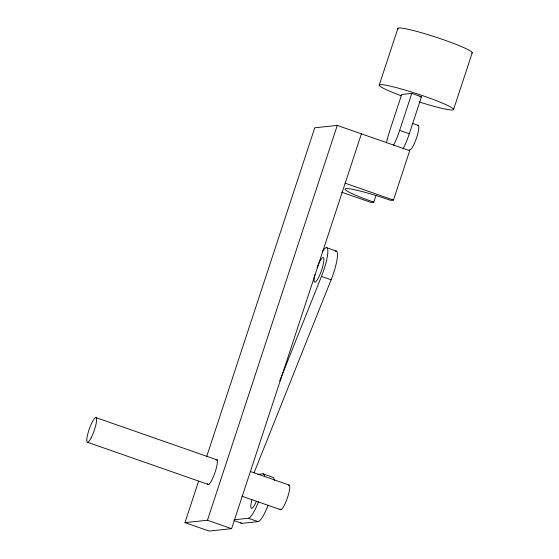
<?xml version="1.0" encoding="UTF-8"?>
<svg xmlns="http://www.w3.org/2000/svg" width="559" height="559" viewBox="0 0 559 559"><rect width="100%" height="100%" fill="white"/><g stroke="black" fill="none" stroke-linecap="round" stroke-linejoin="round"><path stroke-width="0.84" d="M361.407 133.846L231.594 528.688L209.108 531.05L184.966 522.623L198.599 481.145M206.781 456.263L314.78 127.78L337.266 125.419L409.698 150.706L393.473 200.066L390.664 200.36A39.123 3.543 18.2 0 0 346.014 188.6A39.123 3.543 18.2 0 0 373.796 202.134L375.962 195.552M184.966 522.623L207.452 520.254L337.266 125.419M379.219 85.143L397.861 28.46M403.046 148.904A23.471 4.619 -70.8 0 0 409.293 133.79L421.458 96.777L411.801 93.402L399.636 130.415A23.471 4.619 -70.8 0 1 393.389 145.529M453.587 109.466L472.222 52.784M279.682 381.056L321.453 276.419A23.471 4.619 -70.8 0 0 327.847 252.039A23.471 4.619 -70.8 0 0 322.417 251.417M254.045 472.844L331.117 279.786A23.471 4.619 -70.8 0 0 335.246 251.27M233.99 520.597L241.837 523.336L258.076 521.631A23.471 4.619 -70.8 0 0 268.145 505.238M411.801 93.402L401.683 94.464L389.595 131.239A23.471 4.619 -70.8 0 0 386.507 142.685M419.774 96.952L421.458 96.777M373.796 202.134L370.987 202.428L341.521 192.142M257.874 474.388L262.961 473.85L272.617 477.218A23.471 4.619 -70.8 0 1 274.252 480.579M233.935 519.779L248.413 518.256A23.471 4.619 -70.8 0 0 258.489 501.863M412.549 123.413L418.181 125.384M399.636 130.415L409.293 133.79M345.183 183.205L393.473 200.066M326.847 247.756L336.504 251.131M321.453 276.419L331.117 279.786M96.001 417.615L217.654 460.092M250.53 471.572L289.157 485.058M87.421 442.246L209.066 484.723M241.942 496.203L280.576 509.689M248.357 518.263L258.076 521.631M207.452 520.254L231.594 528.688M262.961 473.85A23.471 4.619 -70.8 0 1 264.575 476.645M241.837 523.336A23.471 4.619 -70.8 0 1 240.684 522.539M256.35 501.458A13.039 2.564 -70.8 0 1 251.403 508.355A13.039 2.564 -70.8 0 1 251.899 499.732M417.678 125.433A13.039 2.564 -70.8 0 1 416.308 138.562A13.039 2.564 -70.8 0 1 409.216 149.637M398.183 29.11A39.123 3.543 18.2 0 1 435.405 37.006A39.123 3.543 18.2 0 1 471.789 53.161M401.027 95.694A39.123 3.543 18.2 0 1 390.042 86.086A39.123 3.543 18.2 0 1 450.184 106.755A39.123 3.543 18.2 0 1 419.173 101.934M317.135 267.433A13.039 2.564 -70.8 0 1 323.906 259.18A13.039 2.564 -70.8 0 1 317.666 279.144A13.039 2.564 -70.8 0 1 314.892 274.595M288.346 485.296A13.039 2.564 -70.8 0 1 287.27 498.272A13.039 2.564 -70.8 0 1 280.059 508.956M215.914 460.001A13.039 2.564 -70.8 0 1 214.838 472.984A13.039 2.564 -70.8 0 1 207.627 483.661M91.215 437.718A13.039 2.564 -70.8 0 0 96.211 417.748A13.039 2.564 -70.8 0 0 87.707 434.329A13.039 2.564 -70.8 0 0 91.215 437.718"/></g></svg>
